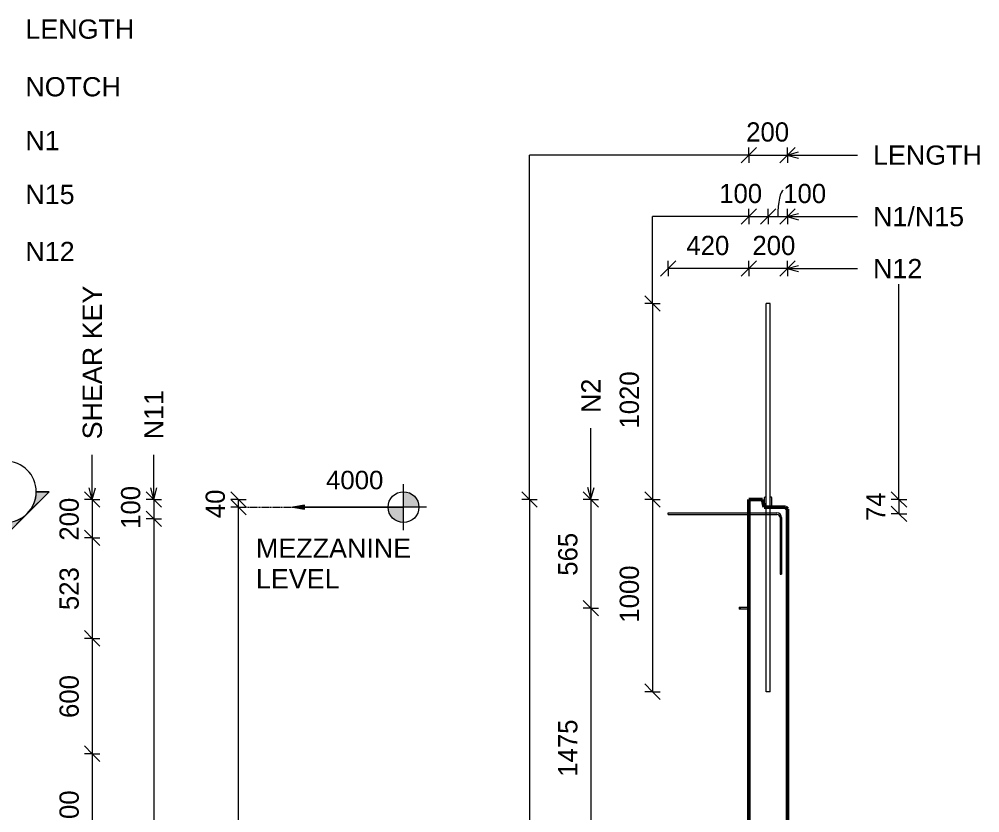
# Model space of a CAD drawing. Header units: millimetres. Extents: x 8200 to 32775, y -2059 to 19057.
# Drawn here: x 13265 to 18259, y 2070 to 6199 of the extents above; entities that cross this region are included whole.
import ezdxf

# ---------------------------------------------------------------- set-up
doc = ezdxf.new("R2010")
doc.units = ezdxf.units.MM
doc.linetypes.add('Hidden', pattern=[7.14, 4.76, -2.38])
for name, color, linetype, lineweight in [('A-ANNO-DIMS', 211, 'Continuous', 9), ('A-ANNO-DIMS-40', 211, 'Continuous', 9), ('A-DETL-HDLN', 90, 'Hidden', 18), ('A-DETL-THIN', 151, 'Continuous', 18), ('A-GENM', 13, 'Continuous', 18), ('A-WALL', 113, 'Continuous', 25), ('G-ANNO-DIMS', 111, 'Continuous', 9), ('G-ANNO-SYMB', 111, 'Continuous', 9), ('G-ANNO-TEXT', 231, 'Continuous', 9), ('S-RBAR', 171, 'Continuous', 18)]:
    doc.layers.add(name, color=color, linetype=linetype, lineweight=lineweight)
doc.styles.add('Arial_1', font='arial.ttf', dxfattribs={"height": 100})
doc.styles.add('Arial_2', font='arial.ttf', dxfattribs={"height": 96})
doc.styles.add('Nirmala UI Semilight', font='NirmalaS.ttf', dxfattribs={"height": 100})
doc.dimstyles.new('Arrow_Filled_-_2_5_NI_UI', dxfattribs={"dimscale": 304.8, "dimtxt": 104.736395, "dimasz": 0.262467, "dimexe": 0.131234, "dimexo": 0.0625, "dimgap": 0.131234, "dimtad": 1, "dimdec": 4, "dimzin": 0, "dimdsep": 46, "dimtxsty": 'Nirmala UI Semilight', "dimblk1": 'OBLIQUE', "dimblk2": 'OBLIQUE', "dimsah": 1, "dimcen": 0.09, "dimazin": 0, "dimtfac": 1, "dimtdec": 4, "dimtix": 1, "dimtmove": 0, "dimatfit": 3, "dimfxl": 0.131234, "dimfxlon": 1, "dimtvp": 1, "dimtolj": 1, "dimtzin": 0, "dimarcsym": 2})
doc.dimstyles.new('Arrow_Filled_-_2_5_NI_UI_1', dxfattribs={"dimscale": 304.8, "dimtxt": 104.736395, "dimasz": 0.262467, "dimexe": 0.131234, "dimexo": 0.0625, "dimgap": 0.131234, "dimtad": 1, "dimdec": 4, "dimzin": 0, "dimdsep": 46, "dimtxsty": 'Nirmala UI Semilight', "dimblk1": 'OBLIQUE', "dimblk2": 'OBLIQUE', "dimsah": 1, "dimcen": 0.09, "dimazin": 0, "dimtfac": 1, "dimtdec": 4, "dimtix": 1, "dimtmove": 2, "dimatfit": 3, "dimfxl": 0.131234, "dimfxlon": 1, "dimtvp": 1, "dimtolj": 1, "dimtzin": 0, "dimarcsym": 2})
doc.dimstyles.new('Arrow_Filled_-_2_5_NI_UI_2', dxfattribs={"dimscale": 304.8, "dimtxt": 104.736395, "dimasz": 0.262467, "dimexe": 0.131234, "dimexo": 0.0625, "dimgap": 0.131234, "dimtad": 1, "dimdec": 4, "dimzin": 0, "dimdsep": 46, "dimtxsty": 'Nirmala UI Semilight', "dimblk1": 'OBLIQUE', "dimblk2": 'OBLIQUE', "dimsah": 1, "dimcen": 0.09, "dimazin": 0, "dimtfac": 1, "dimtdec": 4, "dimtix": 1, "dimtmove": 1, "dimatfit": 3, "dimfxl": 0.131234, "dimfxlon": 1, "dimtvp": 1, "dimtolj": 1, "dimtzin": 0, "dimarcsym": 2})

# ---------------------------------------------------------------- blocks, each defined once
blk = doc.blocks.new('RR spread anchor face based - RR-SA-3_0-200-1726827-Elevation Right')
at = {"layer": 'A-GENM'}
for p, q in [((18017.9, 3712.8), (18015.4, 3707.8)), ((18015.4, 3707.8), (18015.4, 3660.2)), ((18025.4, 3712.8), (18017.9, 3712.8)), ((18052.9, 3712.8), (18045.4, 3712.8)), ((18055.4, 3707.8), (18052.9, 3712.8)), ((18055.4, 3660), (18055.4, 3707.8))]:
    blk.add_line(p, q, dxfattribs=at)
blk = doc.blocks.new('RR spread anchor face based - RR-SA-2_5-150-1726819-Elevation Right')
at = {"layer": 'A-GENM'}
for p, q in [((17885.4, 3140), (17890.4, 3140)), ((17885.4, 3140), (17885.4, 3130)), ((17890.4, 3130), (17885.4, 3130)), ((17890.4, 3140), (17935.4, 3140)), ((17890.4, 3140), (17890.4, 3130)), ((17935.4, 3130), (17890.4, 3130))]:
    blk.add_line(p, q, dxfattribs=at)
blk = doc.blocks.new('DIMBLOCK30-Elevation Front')
at = {"layer": 'A-ANNO-DIMS-40'}
for p, q in [((13964.4, 3700), (13924.4, 3740)), ((13964.4, 3700), (13924.4, 3700)), ((13964.4, 3700), (13964.4, 3600)), ((13964.4, 3700), (14004.4, 3660)), ((13964.4, 3700), (14004.4, 3700)), ((13964.4, 3600), (13924.4, 3640)), ((13964.4, 3600), (13924.4, 3600)), ((13964.4, 3600), (14004.4, 3560)), ((13964.4, 3600), (14004.4, 3600))]:
    blk.add_line(p, q, dxfattribs=at)
at = {"layer": 'A-ANNO-DIMS-40', "color": 0, "insert": (13794, 3547.2), "char_height": 100, "width": 246.797, "attachment_point": 1, "rotation": 90, "line_spacing_factor": 1.142579, "style": 'Nirmala UI Semilight'}
blk.add_mtext('100', dxfattribs=at)
blk = doc.blocks.new('_Oblique')
at = {"color": 0, "linetype": 'ByBlock', "lineweight": -2}
blk.add_line((-0.5, -0.5), (0.5, 0.5), dxfattribs=at)
blk = doc.blocks.new('DIMBLOCK31-Elevation Front')
at = {"layer": 'A-ANNO-DIMS-40'}
for p, q in [((13964.4, 3600), (13924.4, 3640)), ((13964.4, 3600), (13924.4, 3600)), ((13964.4, 3600), (13964.4, -1295)), ((13964.4, 3600), (14004.4, 3560)), ((13964.4, 3600), (14004.4, 3600)), ((13964.4, -1295), (13924.4, -1255)), ((13964.4, -1295), (13924.4, -1295)), ((13964.4, -1295), (14004.4, -1335)), ((13964.4, -1295), (14004.4, -1295))]:
    blk.add_line(p, q, dxfattribs=at)
at = {"layer": 'A-ANNO-DIMS-40', "color": 0, "char_height": 100, "attachment_point": 1, "rotation": 90, "line_spacing_factor": 1.142579, "style": 'Nirmala UI Semilight'}
for s, insert, width in [('T8@200mm C/C', (14064.4, 639.3), 1231.7), ('4895', (13794, 999.2), 367.91)]:
    blk.add_mtext(s, dxfattribs=dict(at, insert=insert, width=width))
blk = doc.blocks.new('DIMBLOCK33-Elevation Front')
at = {"layer": 'A-ANNO-DIMS-40'}
for p, q in [((13644.4, 3700), (13604.4, 3740)), ((13644.4, 3700), (13604.4, 3700)), ((13644.4, 3700), (13644.4, 3500)), ((13644.4, 3700), (13684.4, 3660)), ((13644.4, 3700), (13684.4, 3700)), ((13644.4, 3500), (13604.4, 3540)), ((13644.4, 3500), (13604.4, 3500)), ((13644.4, 3500), (13684.4, 3460)), ((13644.4, 3500), (13684.4, 3500))]:
    blk.add_line(p, q, dxfattribs=at)
at = {"layer": 'A-ANNO-DIMS-40', "color": 0, "insert": (13474, 3485.7), "char_height": 100, "width": 274.219, "attachment_point": 1, "rotation": 90, "line_spacing_factor": 1.142579, "style": 'Nirmala UI Semilight'}
blk.add_mtext('200', dxfattribs=at)
blk = doc.blocks.new('DIMBLOCK34-Elevation Front')
at = {"layer": 'A-ANNO-DIMS-40'}
for p, q in [((13644.4, 3500), (13604.4, 3540)), ((13644.4, 3500), (13604.4, 3500)), ((13644.4, 3500), (13644.4, 2977.5)), ((13644.4, 3500), (13684.4, 3460)), ((13644.4, 3500), (13684.4, 3500)), ((13644.4, 2977.5), (13604.4, 3017.5)), ((13644.4, 2977.5), (13604.4, 2977.5)), ((13644.4, 2977.5), (13684.4, 2937.5)), ((13644.4, 2977.5), (13684.4, 2977.5))]:
    blk.add_line(p, q, dxfattribs=at)
at = {"layer": 'A-ANNO-DIMS-40', "color": 0, "insert": (13474, 3124.5), "char_height": 100, "width": 274.219, "attachment_point": 1, "rotation": 90, "line_spacing_factor": 1.142579, "style": 'Nirmala UI Semilight'}
blk.add_mtext('523', dxfattribs=at)
blk = doc.blocks.new('DIMBLOCK35-Elevation Front')
at = {"layer": 'A-ANNO-DIMS-40'}
for p, q in [((13644.4, 2977.5), (13604.4, 3017.5)), ((13644.4, 2977.5), (13604.4, 2977.5)), ((13644.4, 2977.5), (13644.4, 2377.5)), ((13644.4, 2977.5), (13684.4, 2937.5)), ((13644.4, 2977.5), (13684.4, 2977.5)), ((13644.4, 2377.5), (13604.4, 2417.5)), ((13644.4, 2377.5), (13604.4, 2377.5)), ((13644.4, 2377.5), (13684.4, 2337.5)), ((13644.4, 2377.5), (13684.4, 2377.5))]:
    blk.add_line(p, q, dxfattribs=at)
at = {"layer": 'A-ANNO-DIMS-40', "color": 0, "insert": (13474, 2563.2), "char_height": 100, "width": 274.219, "attachment_point": 1, "rotation": 90, "line_spacing_factor": 1.142579, "style": 'Nirmala UI Semilight'}
blk.add_mtext('600', dxfattribs=at)
blk = doc.blocks.new('DIMBLOCK36-Elevation Front')
at = {"layer": 'A-ANNO-DIMS-40'}
for p, q in [((13644.4, 2377.5), (13604.4, 2417.5)), ((13644.4, 2377.5), (13604.4, 2377.5)), ((13644.4, 2377.5), (13644.4, 1777.5)), ((13644.4, 2377.5), (13684.4, 2337.5)), ((13644.4, 2377.5), (13684.4, 2377.5)), ((13644.4, 1777.5), (13604.4, 1817.5)), ((13644.4, 1777.5), (13604.4, 1777.5)), ((13644.4, 1777.5), (13684.4, 1737.5)), ((13644.4, 1777.5), (13684.4, 1777.5))]:
    blk.add_line(p, q, dxfattribs=at)
at = {"layer": 'A-ANNO-DIMS-40', "color": 0, "insert": (13474, 1963.2), "char_height": 100, "width": 274.219, "attachment_point": 1, "rotation": 90, "line_spacing_factor": 1.142579, "style": 'Nirmala UI Semilight'}
blk.add_mtext('600', dxfattribs=at)
blk = doc.blocks.new('Detail View - M_Section Head - Filled SHOP DWG-1002450-Elevation Front')
at = {"layer": 'G-ANNO-SYMB'}
h = blk.add_hatch(color=256, dxfattribs=at)
edge = h.paths.add_edge_path()
edge.add_line((12967.1, -460.3), (13033.4, -460.3))
edge.add_arc((13193.4, -460.3), 160, 180, 225)
edge.add_line((13080.2, -573.5), (12967.1, -460.3))
h = blk.add_hatch(color=256, dxfattribs=at)
edge = h.paths.add_edge_path()
edge.add_line((13419.6, -460.3), (13306.5, -573.5))
edge.add_arc((13193.4, -460.3), 160, 315, 360)
edge.add_line((13353.4, -460.3), (13419.6, -460.3))
h = blk.add_hatch(color=256, dxfattribs=at)
edge = h.paths.add_edge_path()
edge.add_line((13193.4, -686.6), (13080.2, -573.5))
edge.add_arc((13193.4, -460.3), 160, 225, 270)
edge.add_line((13193.4, -620.3), (13193.4, -686.6))
h = blk.add_hatch(color=256, dxfattribs=at)
edge = h.paths.add_edge_path()
edge.add_line((13193.4, -686.6), (13193.4, -620.3))
edge.add_arc((13193.4, -460.3), 160, 270, 315)
edge.add_line((13306.5, -573.5), (13193.4, -686.6))
for p, q in [((13193.4, -686.6), (12967.1, -460.3)), ((13033.4, -460.3), (12967.1, -460.3)), ((12967.1, -460.3), (13080.2, -573.5)), ((13033.4, -460.3), (12967.1, -460.3)), ((13193.4, -686.6), (13419.6, -460.3)), ((13306.5, -573.5), (13419.6, -460.3)), ((13353.4, -460.3), (13419.6, -460.3)), ((13419.6, -460.3), (13353.4, -460.3)), ((13080.2, -573.5), (13193.4, -686.6)), ((13193.4, -686.6), (13306.5, -573.5)), ((13193.4, -620.3), (13193.4, -686.6)), ((13193.4, -686.6), (13193.4, -620.3))]:
    blk.add_line(p, q, dxfattribs=at)
for start, end in [(360, 180), (180, 360), (180, 225), (315, 0), (225, 270), (270, 315)]:
    blk.add_arc((13193.4, -460.3), 160, start, end, dxfattribs=at)
blk = doc.blocks.new('DIMBLOCK54-Elevation Front')
at = {"layer": 'A-ANNO-DIMS-40'}
for p, q in [((14404.4, 3660), (14364.4, 3700)), ((14404.4, 3660), (14364.4, 3660)), ((14404.4, -1395), (14404.4, 3660)), ((14404.4, 3660), (14444.4, 3620)), ((14404.4, 3660), (14444.4, 3660)), ((14404.4, -1395), (14364.4, -1355)), ((14404.4, -1395), (14364.4, -1395)), ((14404.4, -1395), (14444.4, -1435)), ((14404.4, -1395), (14444.4, -1395))]:
    blk.add_line(p, q, dxfattribs=at)
at = {"layer": 'A-ANNO-DIMS-40', "color": 0, "insert": (14234, 980.2), "char_height": 100, "width": 365.625, "attachment_point": 1, "rotation": 90, "line_spacing_factor": 1.142579, "style": 'Nirmala UI Semilight'}
blk.add_mtext('5055', dxfattribs=at)
blk = doc.blocks.new('DIMBLOCK55-Elevation Front')
at = {"layer": 'A-ANNO-DIMS-40'}
for p, q in [((14404.4, 3700), (14364.4, 3740)), ((14404.4, 3700), (14364.4, 3700)), ((14404.4, 3660), (14364.4, 3700)), ((14404.4, 3660), (14404.4, 3700)), ((14404.4, 3700), (14444.4, 3660)), ((14404.4, 3700), (14444.4, 3700)), ((14404.4, 3660), (14364.4, 3660)), ((14404.4, 3660), (14444.4, 3620)), ((14404.4, 3660), (14444.4, 3660))]:
    blk.add_line(p, q, dxfattribs=at)
at = {"layer": 'A-ANNO-DIMS-40', "color": 0, "insert": (14234, 3602.9), "char_height": 100, "width": 185.098, "attachment_point": 1, "rotation": 90, "line_spacing_factor": 1.142579, "style": 'Nirmala UI Semilight'}
blk.add_mtext('40', dxfattribs=at)
blk = doc.blocks.new('Spot Elevations - M_Spot Elevation - Target Filled-10609-Elevation Front')
at = {"layer": 'G-ANNO-DIMS'}
h = blk.add_hatch(color=256, dxfattribs=at)
edge = h.paths.add_edge_path()
edge.add_line((15051.6, -1540), (15131.6, -1540))
edge.add_arc((15051.6, -1540), 80, 0, 90)
edge.add_line((15051.6, -1460), (15051.6, -1540))
h = blk.add_hatch(color=256, dxfattribs=at)
edge = h.paths.add_edge_path()
edge.add_line((15051.6, -1540), (14971.6, -1540))
edge.add_arc((15051.6, -1540), 80, 180, 270)
edge.add_line((15051.6, -1620), (15051.6, -1540))
for p, q in [((15051.6, -1660), (15051.6, -1420)), ((15171.6, -1540), (14491.6, -1540))]:
    blk.add_line(p, q, dxfattribs=at)
blk.add_circle((15051.6, -1540), 80, dxfattribs=at)
blk = doc.blocks.new('DIMBLOCK65-Elevation Right')
at = {"layer": 'A-ANNO-DIMS-40'}
for p, q in [((17058.4, 5491.5), (17098.4, 5531.5)), ((17058.4, 5491.5), (17058.4, 5531.5)), ((17258.4, 5491.5), (17298.4, 5531.5)), ((17258.4, 5491.5), (17258.4, 5531.5)), ((17058.4, 5491.5), (17018.4, 5451.5)), ((17058.4, 5491.5), (17258.4, 5491.5)), ((17058.4, 5491.5), (17058.4, 5451.5)), ((17258.4, 5491.5), (17218.4, 5451.5)), ((17258.4, 5491.5), (17258.4, 5451.5))]:
    blk.add_line(p, q, dxfattribs=at)
at = {"layer": 'A-ANNO-DIMS-40', "color": 0, "insert": (17044.2, 5662), "char_height": 100, "width": 274.219, "attachment_point": 1, "line_spacing_factor": 1.142579, "style": 'Nirmala UI Semilight'}
blk.add_mtext('200', dxfattribs=at)
blk = doc.blocks.new('DIMBLOCK66-Elevation Right')
at = {"layer": 'A-ANNO-DIMS-40'}
for p, q in [((17058.4, 5171.5), (17098.4, 5211.5)), ((17058.4, 5171.5), (17058.4, 5211.5)), ((17158.4, 5171.5), (17198.4, 5211.5)), ((17158.4, 5171.5), (17158.4, 5211.5)), ((17058.4, 5171.5), (17018.4, 5131.5)), ((17058.4, 5171.5), (17158.4, 5171.5)), ((17058.4, 5171.5), (17058.4, 5131.5)), ((17158.4, 5171.5), (17118.4, 5131.5)), ((17158.4, 5171.5), (17158.4, 5131.5))]:
    blk.add_line(p, q, dxfattribs=at)
at = {"layer": 'A-ANNO-DIMS-40', "color": 0, "insert": (16904, 5342), "char_height": 100, "width": 246.797, "attachment_point": 1, "line_spacing_factor": 1.142579, "style": 'Nirmala UI Semilight'}
blk.add_mtext('100', dxfattribs=at)
blk = doc.blocks.new('DIMBLOCK67-Elevation Right')
at = {"layer": 'A-ANNO-DIMS-40'}
for p, q in [((17158.4, 5171.5), (17198.4, 5211.5)), ((17158.4, 5171.5), (17158.4, 5211.5)), ((17258.4, 5171.5), (17298.4, 5211.5)), ((17258.4, 5171.5), (17258.4, 5211.5)), ((17158.4, 5171.5), (17118.4, 5131.5)), ((17158.4, 5171.5), (17258.4, 5171.5)), ((17158.4, 5171.5), (17158.4, 5131.5)), ((17258.4, 5171.5), (17218.4, 5131.5)), ((17258.4, 5171.5), (17258.4, 5131.5))]:
    blk.add_line(p, q, dxfattribs=at)
blk.add_ellipse((17236.7, 5171.5), major_axis=(0, 135.2), ratio=0.209091, start_param=0, end_param=1.570796, dxfattribs=at)
at = {"layer": 'A-ANNO-DIMS-40', "color": 0, "insert": (17236.7, 5342), "char_height": 100, "width": 246.797, "attachment_point": 1, "line_spacing_factor": 1.142579, "style": 'Nirmala UI Semilight'}
blk.add_mtext('100', dxfattribs=at)
blk = doc.blocks.new('DIMBLOCK68-Elevation Right')
at = {"layer": 'A-ANNO-DIMS-40'}
for p, q in [((16237.1, 3700), (16197.1, 3740)), ((16237.1, 3700), (16197.1, 3700)), ((16237.1, 3700), (16237.1, 3135)), ((16237.1, 3700), (16277.1, 3660)), ((16237.1, 3700), (16277.1, 3700)), ((16237.1, 3135), (16197.1, 3175)), ((16237.1, 3135), (16197.1, 3135)), ((16237.1, 3135), (16277.1, 3095)), ((16237.1, 3135), (16277.1, 3135))]:
    blk.add_line(p, q, dxfattribs=at)
at = {"layer": 'A-ANNO-DIMS-40', "color": 0, "insert": (16066.6, 3303.2), "char_height": 100, "width": 274.219, "attachment_point": 1, "rotation": 90, "line_spacing_factor": 1.142579, "style": 'Nirmala UI Semilight'}
blk.add_mtext('565', dxfattribs=at)
blk = doc.blocks.new('DIMBLOCK69-Elevation Right')
at = {"layer": 'A-ANNO-DIMS-40'}
for p, q in [((16237.1, 3135), (16197.1, 3175)), ((16237.1, 3135), (16197.1, 3135)), ((16237.1, 3135), (16237.1, 1660)), ((16237.1, 3135), (16277.1, 3095)), ((16237.1, 3135), (16277.1, 3135)), ((16237.1, 1660), (16197.1, 1700)), ((16237.1, 1660), (16197.1, 1660)), ((16237.1, 1660), (16277.1, 1620)), ((16237.1, 1660), (16277.1, 1660))]:
    blk.add_line(p, q, dxfattribs=at)
at = {"layer": 'A-ANNO-DIMS-40', "color": 0, "insert": (16066.6, 2257.5), "char_height": 100, "width": 335.918, "attachment_point": 1, "rotation": 90, "line_spacing_factor": 1.142579, "style": 'Nirmala UI Semilight'}
blk.add_mtext('1475', dxfattribs=at)
blk = doc.blocks.new('DIMBLOCK73-Elevation Right')
at = {"layer": 'A-ANNO-DIMS-40'}
for p, q in [((15917.1, 3700), (15877.1, 3740)), ((15917.1, 3700), (15877.1, 3700)), ((15917.1, 3700), (15917.1, -1395)), ((15917.1, 3700), (15957.1, 3660)), ((15917.1, 3700), (15957.1, 3700)), ((15917.1, -1395), (15877.1, -1355)), ((15917.1, -1395), (15877.1, -1395)), ((15917.1, -1395), (15957.1, -1435)), ((15917.1, -1395), (15957.1, -1395))]:
    blk.add_line(p, q, dxfattribs=at)
at = {"layer": 'A-ANNO-DIMS-40', "color": 0, "insert": (15746.6, 1000.2), "char_height": 100, "width": 365.625, "attachment_point": 1, "rotation": 90, "line_spacing_factor": 1.142579, "style": 'Nirmala UI Semilight'}
blk.add_mtext('5095', dxfattribs=at)
blk = doc.blocks.new('DIMBLOCK79-Elevation Right')
at = {"layer": 'A-ANNO-DIMS-40'}
for p, q in [((16557.1, 4720), (16517.1, 4760)), ((16557.1, 4720), (16517.1, 4720)), ((16557.1, 4720), (16557.1, 3700)), ((16557.1, 4720), (16597.1, 4680)), ((16557.1, 4720), (16597.1, 4720)), ((16557.1, 3700), (16517.1, 3740)), ((16557.1, 3700), (16517.1, 3700)), ((16557.1, 3700), (16597.1, 3660)), ((16557.1, 3700), (16597.1, 3700))]:
    blk.add_line(p, q, dxfattribs=at)
at = {"layer": 'A-ANNO-DIMS-40', "color": 0, "insert": (16386.6, 4069.1), "char_height": 100, "width": 338.203, "attachment_point": 1, "rotation": 90, "line_spacing_factor": 1.142579, "style": 'Nirmala UI Semilight'}
blk.add_mtext('1020', dxfattribs=at)
blk = doc.blocks.new('DIMBLOCK80-Elevation Right')
at = {"layer": 'A-ANNO-DIMS-40'}
for p, q in [((16557.1, 3700), (16517.1, 3740)), ((16557.1, 3700), (16517.1, 3700)), ((16557.1, 3700), (16557.1, 2700)), ((16557.1, 3700), (16597.1, 3660)), ((16557.1, 3700), (16597.1, 3700)), ((16557.1, 2700), (16517.1, 2740)), ((16557.1, 2700), (16517.1, 2700)), ((16557.1, 2700), (16597.1, 2660)), ((16557.1, 2700), (16597.1, 2700))]:
    blk.add_line(p, q, dxfattribs=at)
at = {"layer": 'A-ANNO-DIMS-40', "color": 0, "insert": (16386.6, 3059.1), "char_height": 100, "width": 338.203, "attachment_point": 1, "rotation": 90, "line_spacing_factor": 1.142579, "style": 'Nirmala UI Semilight'}
blk.add_mtext('1000', dxfattribs=at)
blk = doc.blocks.new('DIMBLOCK81-Elevation Right')
at = {"layer": 'A-ANNO-DIMS-40'}
for p, q in [((17058.4, 4901.1), (17018.4, 4861.1)), ((17058.4, 4901.1), (17098.4, 4941.1)), ((17058.4, 4901.1), (17058.4, 4941.1)), ((17258.4, 4901.1), (17058.4, 4901.1)), ((17058.4, 4901.1), (17058.4, 4861.1)), ((17258.4, 4901.1), (17218.4, 4861.1)), ((17258.4, 4901.1), (17298.4, 4941.1)), ((17258.4, 4901.1), (17258.4, 4941.1)), ((17258.4, 4901.1), (17258.4, 4861.1))]:
    blk.add_line(p, q, dxfattribs=at)
at = {"layer": 'A-ANNO-DIMS-40', "color": 0, "insert": (17076.7, 5071.6), "char_height": 100, "width": 274.219, "attachment_point": 1, "line_spacing_factor": 1.142579, "style": 'Nirmala UI Semilight'}
blk.add_mtext('200', dxfattribs=at)
blk = doc.blocks.new('DIMBLOCK82-Elevation Right')
at = {"layer": 'A-ANNO-DIMS-40'}
for p, q in [((16638.4, 4901.1), (16598.4, 4861.1)), ((16638.4, 4901.1), (16678.4, 4941.1)), ((16638.4, 4901.1), (16638.4, 4941.1)), ((17058.4, 4901.1), (16638.4, 4901.1)), ((16638.4, 4901.1), (16638.4, 4861.1)), ((17058.4, 4901.1), (17018.4, 4861.1)), ((17058.4, 4901.1), (17098.4, 4941.1)), ((17058.4, 4901.1), (17058.4, 4941.1)), ((17058.4, 4901.1), (17058.4, 4861.1))]:
    blk.add_line(p, q, dxfattribs=at)
at = {"layer": 'A-ANNO-DIMS-40', "color": 0, "insert": (16733.2, 5071.6), "char_height": 100, "width": 276.504, "attachment_point": 1, "line_spacing_factor": 1.142579, "style": 'Nirmala UI Semilight'}
blk.add_mtext('420', dxfattribs=at)
blk = doc.blocks.new('DIMBLOCK83-Elevation Right')
at = {"layer": 'A-ANNO-DIMS-40'}
for p, q in [((17838.6, 3700), (17798.6, 3740)), ((17838.6, 3700), (17798.6, 3700)), ((17838.6, 3700), (17838.6, 3626)), ((17838.6, 3700), (17878.6, 3660)), ((17838.6, 3700), (17878.6, 3700)), ((17838.6, 3626), (17798.6, 3666)), ((17838.6, 3626), (17798.6, 3626)), ((17838.6, 3626), (17878.6, 3586)), ((17838.6, 3626), (17878.6, 3626))]:
    blk.add_line(p, q, dxfattribs=at)
at = {"layer": 'A-ANNO-DIMS-40', "color": 0, "insert": (17668.2, 3587.8), "char_height": 100, "width": 180.527, "attachment_point": 1, "rotation": 90, "line_spacing_factor": 1.142579, "style": 'Nirmala UI Semilight'}
blk.add_mtext('74', dxfattribs=at)

msp = doc.modelspace()

# ---------------------------------------------------------------- hatches: boundary and pattern name
at = {"layer": 'G-ANNO-DIMS'}
msp.add_hatch(color=256, dxfattribs=at).paths.add_polyline_path([(14687.28314, 3660), (14747.28314, 3649.42038), (14747.28314, 3670.57962)])

# ---------------------------------------------------------------- linework, layer by layer
at = {"layer": 'A-DETL-HDLN'}
msp.add_line((14404.43427, 3660), (15193.80383, 3660), dxfattribs=at)
at = {"layer": 'A-DETL-THIN'}
for p, q in [((15917.09171, 3700), (15917.09171, 5491.54125)), ((17058.41561, 5491.54125), (15917.09171, 5491.54125)), ((16557.09171, 4720), (16557.09171, 5171.54125)), ((17058.41561, 5171.54125), (16557.09171, 5171.54125)), ((17838.62607, 3700), (17838.62607, 4820))]:
    msp.add_line(p, q, dxfattribs=at)
at = {"layer": 'A-WALL', "lineweight": 50}
for p, q in [((17058.41561, 3700), (17058.41561, -1395)), ((17128.41333, 3700), (17058.41561, 3700)), ((17138.41333, 3660), (17128.41333, 3700)), ((17248.41561, 3660), (17138.41333, 3660)), ((17258.41561, 3650), (17248.41561, 3660)), ((17258.41561, -1395), (17258.41561, 3650))]:
    msp.add_line(p, q, dxfattribs=at)
at = {"layer": 'G-ANNO-DIMS'}
for p, q in [((14747.28314, 3670.57962), (14687.28314, 3660)), ((14687.28314, 3660), (14747.28314, 3649.42038)), ((14687.28314, 3660), (14985.57408, 3660)), ((14747.28314, 3649.42038), (14747.28314, 3670.57962)), ((14985.57408, 3660), (15262.55852, 3660))]:
    msp.add_line(p, q, dxfattribs=at)
at = {"layer": 'G-ANNO-TEXT', "color": 10}
for p, q in [((17255.95962, 5491.69621), (17315.95962, 5507.77317)), ((17255.95962, 5491.69621), (17315.95962, 5475.61926)), ((17255.95962, 5491.69621), (17623.53561, 5491.69621)), ((17255.95962, 5171.69621), (17315.95962, 5187.77317)), ((17255.95962, 5171.69621), (17315.95962, 5155.61926)), ((17255.95962, 5171.69621), (17623.53561, 5171.69621)), ((17255.95962, 4901.28653), (17315.95962, 4917.36348)), ((17255.95962, 4901.28653), (17315.95962, 4885.20958)), ((17255.95962, 4901.28653), (17623.53561, 4901.28653)), ((16236.93675, 3702.54401), (16236.93675, 4070.12)), ((13644.71304, 3699.77377), (13644.71304, 3932.98824)), ((13964.71304, 3699.77377), (13964.71304, 3932.98824)), ((13644.71304, 3699.77377), (13628.63609, 3759.77377)), ((13644.71304, 3699.77377), (13660.79, 3759.77377)), ((13964.71304, 3699.77377), (13948.63609, 3759.77377)), ((13964.71304, 3699.77377), (13980.79, 3759.77377)), ((16236.93675, 3702.54401), (16220.8598, 3762.54401)), ((16236.93675, 3702.54401), (16253.0137, 3762.54401))]:
    msp.add_line(p, q, dxfattribs=at)
at = {"layer": 'S-RBAR'}
for p, q in [((17168.41561, 4720), (17148.41561, 4720)), ((17148.41561, 2700), (17148.41561, 4720)), ((17168.41561, 2700), (17168.41561, 4720)), ((16638.41561, 3630), (17204.41561, 3630)), ((16638.41561, 3622), (16638.41561, 3630)), ((16638.41561, 3622), (17204.41561, 3622)), ((17220.41561, 3606), (17220.41561, 3311)), ((17228.41561, 3606), (17228.41561, 3311)), ((17220.41561, 3311), (17228.41561, 3311)), ((17168.41561, 2700), (17148.41561, 2700))]:
    msp.add_line(p, q, dxfattribs=at)
for radius in [24, 16]:
    msp.add_arc((17204.41561, 3606), radius, 0, 90, dxfattribs=at)

# ---------------------------------------------------------------- block references
at = {"layer": 'A-GENM'}
for name in ['RR spread anchor face based - RR-SA-3_0-200-1726827-Elevation Right', 'RR spread anchor face based - RR-SA-2_5-150-1726819-Elevation Right']:
    msp.add_blockref(name, (-877.0149, 0), dxfattribs=at)
at = {"layer": 'G-ANNO-DIMS'}
msp.add_blockref('Spot Elevations - M_Spot Elevation - Target Filled-10609-Elevation Front', (210.938, 5200), dxfattribs=at)
at = {"layer": 'G-ANNO-SYMB'}
msp.add_blockref('Detail View - M_Section Head - Filled SHOP DWG-1002450-Elevation Front', (0, 4200), dxfattribs=at)

# ---------------------------------------------------------------- texts
at = {"layer": 'G-ANNO-TEXT', "color": 7, "char_height": 100, "attachment_point": 1, "style": 'Arial_1'}
for s, insert, width in [('LENGTH', (13296.60308, 6197.18914), 686.2445), ('NOTCH', (13296.60308, 5897.18914), 602.869), ('N1', (13296.60308, 5617.18914), 214.85225), ('LENGTH', (17703.53561, 5541.69621), 686.2445), ('N15', (13296.60308, 5337.18914), 307.848), ('N1/N15', (17703.53561, 5221.69621), 570.8015), ('N12', (13296.60308, 5040.16595), 307.848), ('N12', (17703.53561, 4951.28653), 307.848), ('MEZZANINE', (14495.42404, 3496.57445), 971.64525), ('LEVEL', (14495.42404, 3337.82445), 522.70025)]:
    msp.add_mtext(s, dxfattribs=dict(at, insert=insert, width=width))
at = {"layer": 'G-ANNO-TEXT', "color": 7, "char_height": 100, "attachment_point": 1, "rotation": 90, "style": 'Arial_1'}
for s, insert, width in [('SHEAR KEY', (13594.71304, 4012.98824), 965.23175), ('N2', (16186.93675, 4150.12), 214.85225), ('N11', (13914.71304, 4012.98824), 307.848)]:
    msp.add_mtext(s, dxfattribs=dict(at, insert=insert, width=width))

# ---------------------------------------------------------------- dimensions: what is measured, and where the dimension line sits
at = {"layer": 'A-ANNO-DIMS'}
for base, p1, p2, override, picture, middle in [((17258.41561, 5491.54125), (17058.41561, 5451.54125), (17258.41561, 5451.54125), {"dimpost": '<>', "dimfxl": 200}, 'DIMBLOCK65-Elevation Right', (17158.41561, 5583.21489)), ((16638.41561, 4901.13156), (17058.41561, 4861.13156), (16638.41561, 4861.13156), {"dimpost": '<>', "dimfxl": 420}, 'DIMBLOCK82-Elevation Right', (16848.41561, 4992.8052))]:
    dim = msp.add_linear_dim(base=base, p1=p1, p2=p2, dimstyle='Arrow_Filled_-_2_5_NI_UI', override=override, dxfattribs=at)
    dim.commit()
    dim.dimension.update_dxf_attribs({"geometry": picture, "text_midpoint": middle})
for base, p1, p2, dimstyle, override, picture, middle in [((17158.41561, 5171.54125), (17058.41561, 5131.54125), (17158.41561, 5131.54125), 'Arrow_Filled_-_2_5_NI_UI_1', {"dimpost": '<>', "dimfxl": 100}, 'DIMBLOCK66-Elevation Right', (17027.43601, 5275.34335)), ((17258.41561, 5171.54125), (17158.41561, 5131.54125), (17258.41561, 5131.54125), 'Arrow_Filled_-_2_5_NI_UI_2', {"dimpost": '<>', "dimfxl": 100}, 'DIMBLOCK67-Elevation Right', (17360.08636, 5275.34335)), ((17058.41561, 4901.13156), (17258.41561, 4861.13156), (17058.41561, 4861.13156), 'Arrow_Filled_-_2_5_NI_UI_1', {"dimpost": '<>', "dimfxl": 200}, 'DIMBLOCK81-Elevation Right', (17213.8261, 5004.93367))]:
    dim = msp.add_linear_dim(base=base, p1=p1, p2=p2, dimstyle=dimstyle, override=override, dxfattribs=at)
    dim.commit()
    dim.dimension.update_dxf_attribs({"geometry": picture, "text_midpoint": middle, "dimtype": 160})
for base, p1, p2, override, picture, middle in [((16557.09171, 3700), (16597.09171, 4720), (16597.09171, 3700), {"dimpost": '<>', "dimfxl": 1020}, 'DIMBLOCK79-Elevation Right', (16465.13913, 4210)), ((13644.43427, 3500), (13604.43427, 3700), (13604.43427, 3500), {"dimpost": '<>', "dimfxl": 200}, 'DIMBLOCK33-Elevation Front', (13552.76063, 3600)), ((13964.43427, 3600), (13924.43427, 3700), (13924.43427, 3600), {"dimpost": '<>', "dimfxl": 100}, 'DIMBLOCK30-Elevation Front', (13872.48169, 3650)), ((14404.43427, 3700), (14364.43427, 3660), (14364.43427, 3700), {"dimpost": '<>', "dimfxl": 40}, 'DIMBLOCK55-Elevation Front', (14312.76063, 3680)), ((17838.62607, 3626), (17798.62607, 3700), (17798.62607, 3626), {"dimpost": '<>', "dimfxl": 74}, 'DIMBLOCK83-Elevation Right', (17748.62607, 3663)), ((14404.43427, 3660), (14364.43427, -1395), (14364.43427, 3660), {"dimpost": '<>', "dimfxl": 5055}, 'DIMBLOCK54-Elevation Front', (14312.76063, 1132.5)), ((15917.09171, -1395), (15957.09171, 3700), (15957.09171, -1395), {"dimpost": '<>', "dimfxl": 5095}, 'DIMBLOCK73-Elevation Right', (15825.38321, 1152.5)), ((16237.09171, 3135), (16277.09171, 3700), (16277.09171, 3135), {"dimpost": '<>', "dimfxl": 565}, 'DIMBLOCK68-Elevation Right', (16145.38321, 3417.5)), ((16557.09171, 2700), (16597.09171, 3700), (16597.09171, 2700), {"dimpost": '<>', "dimfxl": 1000}, 'DIMBLOCK80-Elevation Right', (16465.13913, 3200)), ((13644.43427, 2977.5), (13604.43427, 3500), (13604.43427, 2977.5), {"dimpost": '<>', "dimfxl": 522.5}, 'DIMBLOCK34-Elevation Front', (13552.76063, 3238.75)), ((16237.09171, 1660), (16277.09171, 3135), (16277.09171, 1660), {"dimpost": '<>', "dimfxl": 1475}, 'DIMBLOCK69-Elevation Right', (16145.13913, 2397.5)), ((13644.43427, 2377.5), (13604.43427, 2977.5), (13604.43427, 2377.5), {"dimpost": '<>', "dimfxl": 600}, 'DIMBLOCK35-Elevation Front', (13552.72576, 2677.5)), ((13644.43427, 1777.5), (13604.43427, 2377.5), (13604.43427, 1777.5), {"dimpost": '<>', "dimfxl": 600}, 'DIMBLOCK36-Elevation Front', (13552.72576, 2077.5))]:
    dim = msp.add_linear_dim(base=base, p1=p1, p2=p2, angle=90, dimstyle='Arrow_Filled_-_2_5_NI_UI', override=override, dxfattribs=at)
    dim.commit()
    dim.dimension.update_dxf_attribs({"geometry": picture, "text_midpoint": middle})
dim = msp.add_linear_dim(base=(13964.43427, -1295), p1=(13924.43427, 3600), p2=(13924.43427, -1295), angle=90, text='<>\\XT8@200mm C/C', dimstyle='Arrow_Filled_-_2_5_NI_UI', override={"dimpost": '<>', "dimfxl": 4895}, dxfattribs=at)
dim.commit()
dim.dimension.update_dxf_attribs({"geometry": 'DIMBLOCK31-Elevation Front', "text_midpoint": (13964.43427, 1152.5)})

# ---------------------------------------------------------------- next in the draw order: texts
at = {"layer": 'G-ANNO-DIMS', "insert": (14859.68448, 3849.15058), "char_height": 96, "width": 357.2976864, "attachment_point": 1, "line_spacing_factor": 0.941778, "style": 'Arial_2', "bg_fill": 3, "box_fill_scale": 0, "bg_fill_color": 256, "bg_fill_true_color": 3254780160, "bg_fill_transparency": 256}
msp.add_mtext('4000', dxfattribs=at)

doc.saveas('drawing.dxf')
